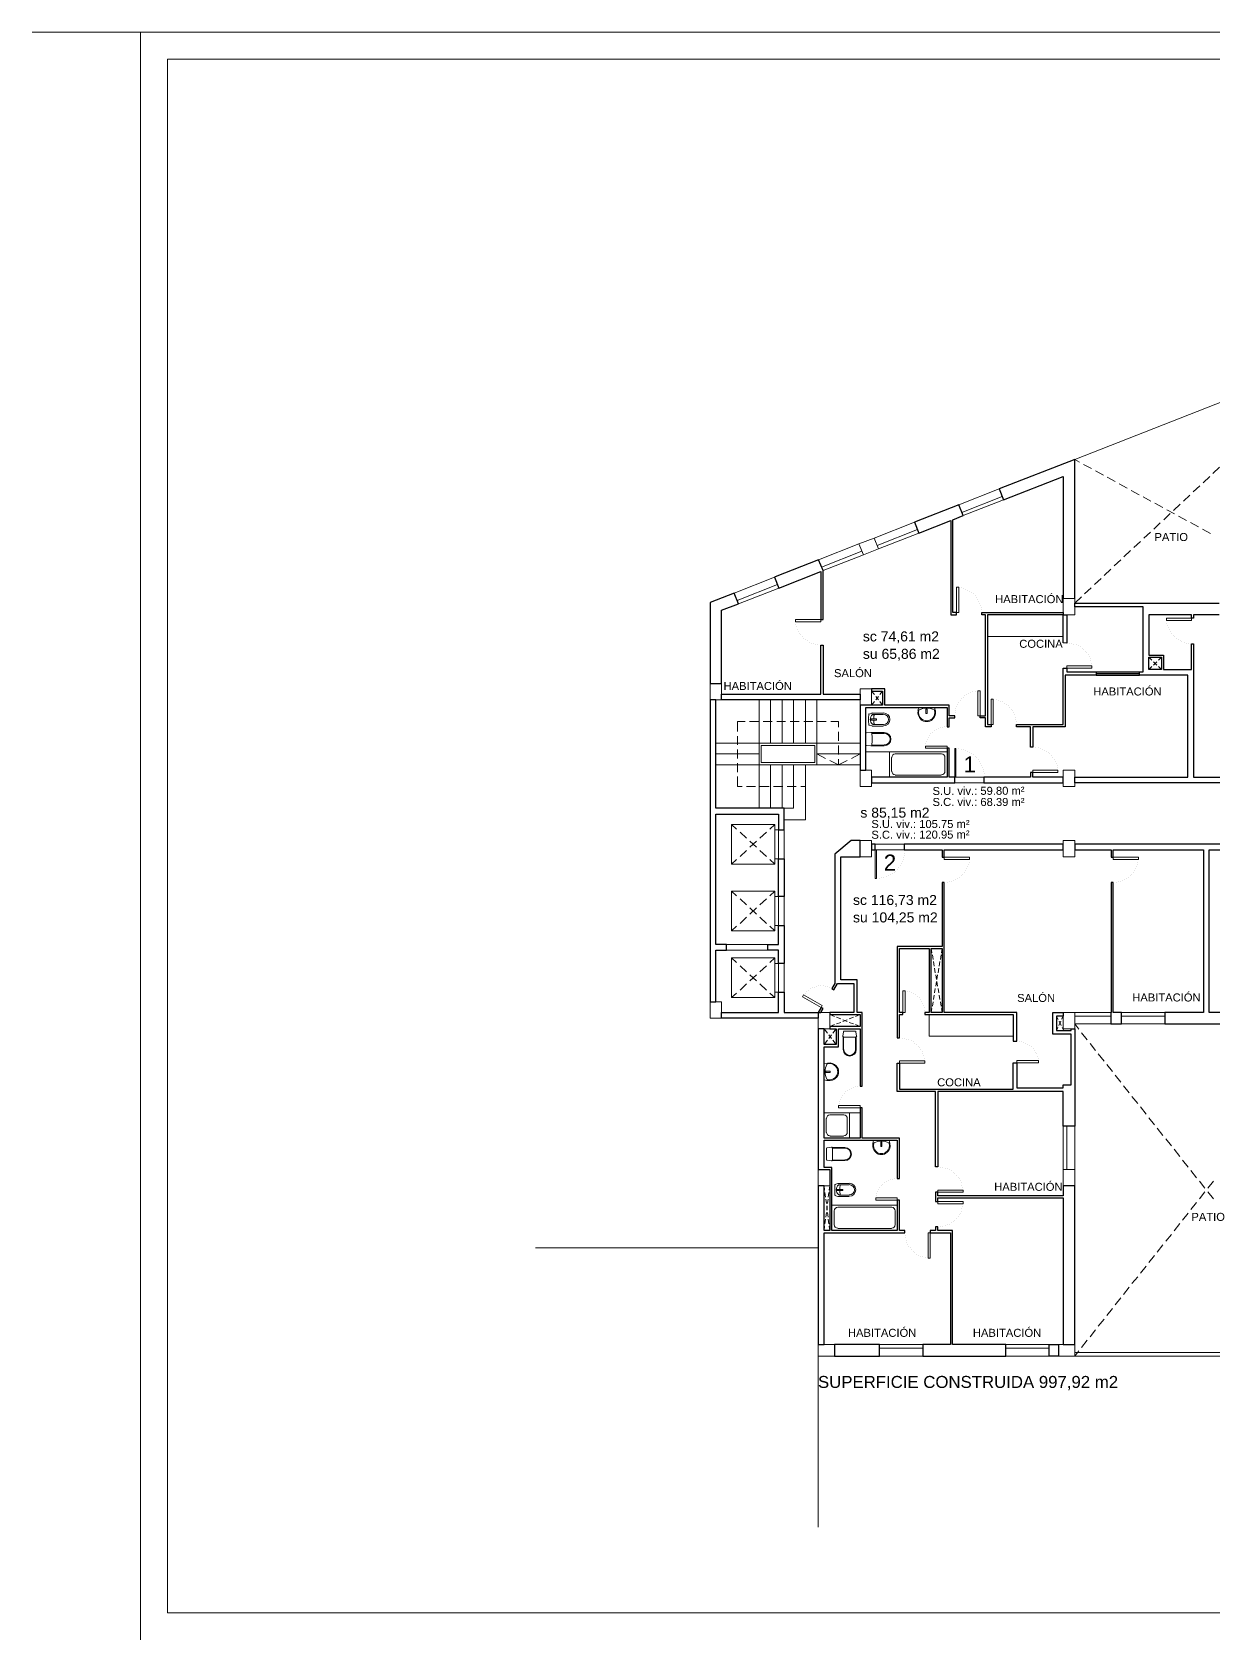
# Model space of a CAD drawing. Header units: millimetres. Extents: x 158 to 1000, y 519 to 900.
# Drawn here: x 158 to 376.2, y 601.6 to 898.5 of the extents above; entities that cross this region are included whole.
import ezdxf

# ---------------------------------------------------------------- set-up
doc = ezdxf.new("R2010")
doc.units = ezdxf.units.MM
doc.layers.get('0').update_dxf_attribs({"lineweight": 25})
doc.styles.add('textstyle3', font='Arial.ttf')

msp = doc.modelspace()

# ---------------------------------------------------------------- linework, layer by layer
at = {"color": 8, "lineweight": 0}
for p, q in [((751.92, 898.48), (157.99, 898.48)), ((177.97, 898.48), (177.97, 601.56))]:
    msp.add_line(p, q, dxfattribs=at)
at = {"color": 253, "lineweight": 5}
for p, q in [((303.15, 673.95), (250.95, 673.95)), ((303.15, 653.97), (303.15, 622.38))]:
    msp.add_line(p, q, dxfattribs=at)
at = {"color": 18, "lineweight": 18, "true_color": 0x000000, "flags": 128}
for points in [[(182.96, 606.55), (746.93, 606.55), (746.93, 893.49), (182.96, 893.49), (182.96, 606.55)], [(311.49, 801.96), (310.68, 803.95), (313.48, 805.05), (314.28, 803.06), (311.49, 801.96)], [(348.36, 793.88), (350.52, 793.88), (350.52, 790.87), (348.36, 790.87), (348.36, 793.88)], [(285.28, 775.17), (283.17, 775.17), (283.17, 778.17), (285.28, 778.17), (285.28, 775.17)], [(313.01, 777.2), (310.9, 777.2), (310.9, 774.19), (313.01, 774.19), (313.01, 777.2)], [(313.01, 759.16), (310.9, 759.16), (310.9, 762.17), (313.01, 762.17), (313.01, 759.16)], [(350.52, 759.16), (348.36, 759.16), (348.36, 762.17), (350.52, 762.17), (350.52, 759.16)], [(313.01, 746.17), (310.9, 746.17), (310.9, 749.17), (313.01, 749.17), (313.01, 746.17)], [(350.52, 746.17), (348.36, 746.17), (348.36, 749.17), (350.52, 749.17), (350.52, 746.17)], [(283.17, 716.36), (285.28, 716.36), (285.28, 719.37), (283.17, 719.37), (283.17, 716.36)], [(303.15, 714.42), (305.31, 714.42), (305.31, 717.42), (303.15, 717.42), (303.15, 714.42)], [(350.52, 717.42), (348.36, 717.42), (348.36, 714.42), (350.52, 714.42), (350.52, 717.42)], [(305.31, 685.42), (303.15, 685.42), (303.15, 688.42), (305.31, 688.42), (305.31, 685.42)], [(348.36, 685.42), (350.52, 685.42), (350.52, 688.42), (348.36, 688.42), (348.36, 685.42)], [(303.15, 653.97), (306.15, 653.97), (306.15, 656.08), (303.15, 656.08), (303.15, 653.97)], [(347.51, 653.97), (350.52, 653.97), (350.52, 656.08), (347.51, 656.08), (347.51, 653.97)]]:
    msp.add_lwpolyline(points, dxfattribs=at)
at = {"color": 253, "lineweight": 5, "flags": 128}
for points in [[(350.52, 819.57), (399.16, 838.62)], [(350.52, 654.64), (399.16, 654.64)], [(350.52, 653.97), (399.16, 653.97)]]:
    msp.add_lwpolyline(points, dxfattribs=at)
at = {"color": 18, "lineweight": 25, "true_color": 0x000000, "flags": 128}
for points in [[(336.59, 814.11), (337.35, 812.12), (348.36, 816.44), (348.36, 793.88), (350.52, 793.96), (350.52, 819.57), (336.59, 814.11)], [(321.73, 805.98), (327.62, 808.31), (327.62, 790.87), (328.72, 790.87), (328.72, 791.29), (328.04, 791.29), (328.04, 808.44), (329.9, 809.2), (329.14, 811.19), (320.93, 807.97), (321.73, 805.98)], [(295.87, 795.82), (303.61, 798.87), (303.61, 789.98), (304.04, 789.98), (304.04, 799.04), (303.23, 801.03), (295.19, 797.9), (295.06, 797.81), (295.87, 795.82)], [(283.17, 778.17), (285.28, 778.17), (285.28, 791.72), (288.42, 792.9), (287.61, 794.89), (283.17, 793.16), (283.17, 778.17)], [(362.5, 779.7), (362.5, 780.37), (363.18, 780.37), (363.18, 792.35), (350.52, 792.35), (350.52, 793.03), (377.19, 793.03)], [(333.38, 791.29), (348.36, 791.29), (348.36, 790.87), (334.43, 790.87), (334.43, 770.64), (335.11, 770.64), (335.11, 770.21), (334.05, 770.21), (334.05, 771.82), (333.04, 771.82), (333.04, 772.2), (334.05, 772.2), (334.05, 790.87), (333.38, 790.87), (333.38, 791.29)], [(349.04, 790.87), (349.04, 785.62), (348.36, 785.71), (348.36, 790.87), (349.04, 790.87)], [(377.19, 790.87), (372.49, 790.87), (372.49, 790.24), (372.11, 790.24), (372.11, 790.87), (364.24, 790.87), (364.24, 783.42), (366.9, 783.42), (366.9, 780.75), (372.11, 780.75), (372.11, 785.54), (372.49, 785.54), (372.49, 760.9), (389.85, 760.9)], [(285.28, 775.17), (285.28, 776.22), (303.61, 776.22), (303.61, 785.28), (304.04, 785.28), (304.04, 776.22), (310.9, 776.22), (310.9, 775.17), (285.28, 775.17)], [(342.35, 766.4), (342.35, 770.21), (339.77, 770.21), (339.77, 770.64), (348.36, 770.64), (348.36, 781.01), (349.04, 781.01), (349.04, 780.37), (354.5, 780.37), (354.5, 779.7), (348.78, 779.7), (348.78, 770.21), (342.77, 770.21), (342.77, 766.4), (342.35, 766.4)], [(364.24, 780.75), (364.24, 783.04), (366.52, 783.04), (366.52, 780.75), (364.24, 780.75)], [(399.16, 759.84), (350.52, 759.84), (350.52, 760.9), (371.43, 760.9), (371.43, 779.7), (362.5, 779.7)], [(354.5, 780.37), (362.5, 780.37)], [(354.5, 780.03), (362.5, 780.03)], [(354.5, 779.7), (362.5, 779.7)], [(284.23, 719.37), (284.23, 728.94), (286.22, 728.94), (286.22, 730), (284.23, 730), (284.23, 754.08), (295.83, 754.08), (295.83, 751.16), (296.88, 751.16), (296.88, 755.14), (284.23, 755.14), (284.23, 775.17), (283.17, 775.17), (283.17, 719.37), (284.23, 719.37)], [(310.9, 774.19), (310.9, 762.17), (311.95, 762.17), (311.95, 773.77), (326.98, 773.77), (326.98, 770.21), (327.36, 770.21), (327.36, 771.82), (328.38, 771.82), (328.38, 772.2), (327.36, 772.2), (327.36, 774.19), (315.43, 774.19), (315.43, 777.2), (313.01, 777.2), (313.01, 776.77), (315.04, 776.77), (315.04, 774.19), (310.9, 774.19)], [(313.01, 760.9), (313.01, 759.84), (328.38, 759.84), (328.38, 760.9), (327.36, 760.9), (327.36, 766.23), (326.98, 766.23), (326.98, 760.9), (313.01, 760.9)], [(333.71, 760.9), (333.71, 759.84), (348.36, 759.84), (348.36, 760.9), (342.77, 760.9), (342.77, 761.75), (342.35, 761.75), (342.35, 760.9), (333.71, 760.9)], [(310.9, 746.17), (310.9, 749.17), (309.25, 749.17), (306.24, 746.68), (306.24, 722.76), (305.69, 721.83), (306.03, 721.61), (306.71, 722.76), (309.71, 722.76), (309.71, 717.42), (305.31, 717.42), (305.31, 717.04), (310.9, 717.04), (310.9, 714.84), (305.31, 714.84), (305.31, 714.42), (306.49, 714.42), (306.49, 711.5), (304.25, 711.5), (304.25, 714.42), (303.15, 714.42), (303.15, 688.42), (305.31, 688.42), (305.31, 677.16), (304.25, 677.16), (304.25, 685.42), (303.15, 685.42), (303.15, 656.08), (304.25, 656.08), (304.25, 676.74), (319.15, 676.74), (319.15, 677.16), (318.18, 677.16), (318.18, 682.75), (317.75, 682.75), (317.75, 677.16), (305.69, 677.16), (305.69, 688.81), (304.25, 688.81), (304.25, 693.84), (317.75, 693.84), (317.75, 686.77), (318.18, 686.77), (318.18, 694.22), (311.28, 694.22), (311.28, 699.81), (310.9, 699.81), (310.9, 694.22), (304.25, 694.22), (304.25, 711.07), (306.92, 711.07), (306.92, 714.42), (310.9, 714.42), (310.9, 703.83), (311.28, 703.83), (311.28, 717.42), (310.35, 717.42), (310.35, 723.43), (307.3, 723.43), (307.3, 746.17), (310.9, 746.17)], [(313.01, 747.44), (313.69, 747.44), (313.69, 748.5), (313.01, 748.5), (313.01, 747.44)], [(348.36, 747.44), (348.36, 748.5), (319.02, 748.5), (319.02, 747.44), (326.05, 747.44), (326.05, 746.08), (326.43, 746.08), (326.43, 747.44), (348.36, 747.44)], [(399.16, 747.44), (399.16, 748.5), (350.52, 748.5), (350.52, 747.44), (357.25, 747.44), (357.25, 746.08), (357.63, 746.08), (357.63, 747.44), (374.31, 747.44), (374.31, 717.42), (367.16, 717.42), (367.16, 715.31), (382.52, 715.31), (382.52, 717.42), (375.37, 717.42), (375.37, 747.44), (392.05, 747.44), (392.05, 746.08), (392.43, 746.08), (392.43, 747.44), (399.16, 747.44)], [(295.83, 738.84), (295.83, 745.83), (296.88, 745.83), (296.88, 738.84), (295.83, 738.84)], [(339.85, 712.13), (339.85, 717.42), (326.43, 717.42), (326.43, 741.43), (326.05, 741.43), (326.05, 729.62), (317.75, 729.62), (317.75, 712.94), (317.75, 712.77), (318.18, 712.77), (318.18, 717.04), (318.81, 717.04), (318.81, 717.42), (318.18, 717.42), (318.18, 729.23), (323.64, 729.23), (323.64, 717.42), (322.83, 717.42), (322.83, 717.04), (339.17, 717.04), (339.17, 712.13), (339.85, 712.13)], [(357.17, 715.31), (359.16, 715.31), (359.16, 717.42), (357.63, 717.42), (357.63, 741.43), (357.25, 741.43), (357.25, 717.42), (357.17, 717.42), (357.17, 715.31)], [(295.83, 726.48), (295.83, 728.94), (293.84, 728.94), (293.84, 730), (295.83, 730), (295.83, 733.51), (296.88, 733.51), (296.88, 726.48), (295.83, 726.48)], [(324.02, 729.23), (326.05, 729.23), (326.05, 717.42), (324.02, 717.42), (324.02, 729.23)], [(303.15, 717.42), (303.15, 716.36), (285.28, 716.36), (285.28, 717.42), (295.83, 717.42), (295.83, 721.15), (296.88, 721.15), (296.88, 717.42), (303.15, 717.42)], [(303.61, 717.42), (304.04, 718.14), (303.7, 718.35), (303.15, 717.42), (303.61, 717.42)], [(348.36, 696.43), (348.36, 702.82), (325.25, 702.82), (325.25, 688.89), (324.82, 688.89), (324.82, 702.82), (317.75, 702.82), (317.75, 708.07), (318.18, 708.07), (318.18, 703.24), (339.17, 703.24), (339.17, 708.11), (339.85, 708.11), (339.85, 703.5), (348.36, 703.5), (348.36, 704.09), (349.84, 704.09), (349.84, 713.44), (346.5, 713.44), (346.5, 717.42), (348.36, 717.42), (348.36, 716.75), (347.18, 716.75), (347.18, 714.08), (349.84, 714.08), (349.84, 714.42), (350.52, 714.42), (350.52, 696.43), (348.36, 696.43)], [(348.36, 656.08), (350.52, 656.08), (350.52, 685.42), (348.36, 685.42), (348.36, 683.56), (325.25, 683.56), (325.25, 684.23), (324.82, 684.23), (324.82, 682.5), (325.25, 682.5), (325.25, 683.18), (348.36, 683.18), (348.36, 656.08)], [(322.5, 656.08), (322.5, 653.97), (337.82, 653.97), (337.82, 656.08), (327.96, 656.08), (327.96, 677.16), (325.25, 677.16), (325.25, 677.84), (324.82, 677.84), (324.82, 677.16), (323.85, 677.16), (323.85, 676.74), (327.58, 676.74), (327.58, 656.08), (322.5, 656.08)], [(306.15, 656.08), (306.15, 653.97), (314.49, 653.97), (314.49, 656.08), (306.15, 656.08)], [(345.82, 653.97), (345.82, 656.08), (347.51, 656.08), (347.51, 653.97), (345.82, 653.97)]]:
    msp.add_lwpolyline(points, dxfattribs=at)
at = {"color": 252, "lineweight": 5, "flags": 128}
for points in [[(351.41, 819.07), (350.52, 819.57)], [(353.61, 817.88), (352.17, 818.64)], [(355.81, 816.65), (354.37, 817.46)], [(377.27, 818.13), (376.05, 816.99)], [(358.01, 815.47), (356.53, 816.27)], [(360.21, 814.28), (358.73, 815.09)], [(362.42, 813.05), (360.93, 813.86)], [(373.63, 814.71), (372.41, 813.56)], [(375.45, 816.4), (374.23, 815.26)], [(364.57, 811.87), (363.14, 812.67)], [(366.78, 810.68), (365.34, 811.49)], [(369.99, 811.28), (368.77, 810.13)], [(371.81, 812.97), (370.59, 811.83)], [(366.31, 807.85), (365.13, 806.7)], [(368.13, 809.58), (366.95, 808.44)], [(368.98, 809.5), (367.54, 810.26)], [(371.18, 808.27), (369.7, 809.07)], [(373.38, 807.09), (371.9, 807.89)], [(364.49, 806.15), (363.3, 805.01)], [(375.58, 805.9), (374.1, 806.7)], [(360.85, 802.72), (359.62, 801.58)], [(362.67, 804.42), (361.44, 803.28)], [(357.21, 799.3), (355.98, 798.15)], [(359.03, 801.03), (357.8, 799.89)], [(353.57, 795.87), (352.34, 794.77)], [(355.39, 797.6), (354.16, 796.46)], [(351.75, 794.17), (350.52, 793.03)], [(287.15, 752.14), (288.08, 751.29)], [(295.15, 752.14), (294.22, 751.29)], [(288.71, 750.74), (289.94, 749.6)], [(290.53, 749.05), (291.76, 747.95)], [(291.76, 749.05), (290.53, 747.95)], [(293.62, 750.74), (292.4, 749.6)], [(288.08, 745.66), (287.15, 744.81)], [(289.94, 747.35), (288.71, 746.25)], [(292.4, 747.35), (293.62, 746.25)], [(294.22, 745.66), (295.15, 744.81)], [(288.08, 738.97), (287.15, 739.82)], [(295.15, 739.82), (294.22, 738.97)], [(289.94, 737.28), (288.71, 738.42)], [(291.76, 736.73), (290.53, 735.58)], [(291.76, 735.58), (290.53, 736.73)], [(293.62, 738.42), (292.4, 737.28)], [(289.94, 735.03), (288.71, 733.89)], [(293.62, 733.89), (292.4, 735.03)], [(288.08, 733.34), (287.15, 732.49)], [(295.15, 732.49), (294.22, 733.34)], [(288.08, 726.65), (287.15, 727.5)], [(295.15, 727.5), (294.22, 726.65)], [(289.94, 724.96), (288.71, 726.06)], [(293.62, 726.06), (292.4, 724.96)], [(289.94, 722.71), (288.71, 721.57)], [(291.76, 724.37), (290.53, 723.27)], [(291.76, 723.27), (290.53, 724.37)], [(293.62, 721.57), (292.4, 722.71)], [(288.08, 721.02), (287.15, 720.17)], [(295.15, 720.17), (294.22, 721.02)], [(350.52, 715.31), (351.28, 714.33)], [(351.79, 713.66), (352.81, 712.39)], [(353.36, 711.71), (354.37, 710.4)], [(354.88, 709.76), (355.94, 708.45)], [(356.45, 707.81), (357.51, 706.5)], [(358.01, 705.82), (359.03, 704.55)], [(359.54, 703.88), (360.6, 702.56)], [(361.1, 701.93), (362.16, 700.62)], [(362.67, 699.98), (363.69, 698.67)], [(364.24, 697.99), (365.25, 696.68)], [(365.76, 696.04), (366.82, 694.73)], [(367.33, 694.1), (368.38, 692.79)], [(368.89, 692.15), (369.91, 690.84)], [(370.42, 690.16), (371.48, 688.85)], [(371.98, 688.21), (373.04, 686.9)], [(373.55, 686.27), (374.57, 684.95)], [(375.12, 684.95), (376.13, 686.27)], [(373.55, 683.01), (374.57, 684.32)], [(375.12, 684.32), (376.13, 683.01)], [(370.42, 679.07), (371.48, 680.38)], [(371.98, 681.02), (373.04, 682.33)], [(368.89, 677.12), (369.91, 678.43)], [(365.76, 673.18), (366.82, 674.5)], [(367.33, 675.17), (368.38, 676.44)], [(364.24, 671.24), (365.25, 672.55)], [(361.1, 667.34), (362.16, 668.61)], [(362.67, 669.29), (363.69, 670.6)], [(359.54, 665.35), (360.6, 666.67)], [(356.45, 661.46), (357.51, 662.77)], [(358.01, 663.41), (359.03, 664.72)], [(354.88, 659.51), (355.94, 660.78)], [(351.79, 655.57), (352.81, 656.89)], [(353.36, 657.52), (354.37, 658.83)], [(350.52, 653.97), (351.28, 654.94)]]:
    msp.add_lwpolyline(points, dxfattribs=at)
at = {"color": 163, "lineweight": 5, "true_color": 0x6e8add, "flags": 128}
for points in [[(329.14, 811.19), (336.59, 814.11)], [(329.65, 809.79), (337.1, 812.72)], [(329.9, 809.2), (337.35, 812.12)], [(313.48, 805.05), (320.93, 807.97)], [(314.03, 803.7), (321.48, 806.62)], [(314.28, 803.06), (321.73, 805.98)], [(310.68, 803.95), (303.23, 801.03)], [(311.23, 802.6), (303.78, 799.68)], [(311.49, 801.96), (304.04, 799.04)], [(295.06, 797.81), (287.61, 794.89)], [(295.61, 796.46), (288.16, 793.54)], [(295.87, 795.82), (288.42, 792.9)], [(357.17, 717.42), (350.52, 717.42)], [(357.17, 716.75), (350.52, 716.75)], [(367.16, 717.42), (359.16, 717.42)], [(367.16, 716.75), (359.16, 716.75)], [(357.17, 715.31), (350.52, 715.31)], [(367.16, 715.31), (359.16, 715.31)], [(348.36, 696.43), (348.36, 688.42)], [(349.04, 696.43), (349.04, 688.42)], [(350.52, 696.43), (350.52, 688.42)], [(314.49, 656.08), (322.5, 656.08)], [(314.49, 655.4), (322.5, 655.4)], [(314.49, 653.97), (322.5, 653.97)], [(337.82, 656.08), (345.82, 656.08)], [(337.82, 655.4), (345.82, 655.4)], [(337.82, 653.97), (345.82, 653.97)]]:
    msp.add_lwpolyline(points, dxfattribs=at)
at = {"color": 251, "lineweight": 5, "flags": 128}
for points in [[(329.1, 791.29), (328.72, 791.29), (328.72, 795.95), (329.1, 795.95), (329.1, 791.29)], [(303.61, 789.56), (303.61, 789.98), (298.96, 789.98), (298.96, 789.56), (303.61, 789.56)], [(372.11, 789.81), (372.11, 790.24), (367.45, 790.24), (367.45, 789.81), (372.11, 789.81)], [(349.04, 781.43), (349.04, 781.01), (353.7, 781.01), (353.7, 781.43), (349.04, 781.43)], [(296.88, 753.03), (300.78, 753.03), (300.78, 763.14), (310.9, 763.14), (310.9, 775.17), (284.23, 775.17), (284.23, 755.14), (296.88, 755.14), (296.88, 753.03)], [(292.23, 775.17), (292.23, 767.16), (284.23, 767.16)], [(294.34, 775.17), (294.34, 767.16)], [(296.5, 775.17), (296.5, 767.16)], [(298.62, 775.17), (298.62, 767.16)], [(300.78, 775.17), (300.78, 767.16)], [(310.9, 767.16), (302.9, 767.16), (302.9, 775.17)], [(332.61, 772.2), (333.04, 772.2), (333.04, 776.86), (332.61, 776.86), (332.61, 772.2)], [(335.49, 770.64), (335.11, 770.64), (335.11, 775.29), (335.49, 775.29), (335.49, 770.64)], [(302.9, 763.14), (302.9, 767.16), (292.23, 767.16), (292.23, 763.14), (302.9, 763.14)], [(302.51, 763.57), (302.51, 766.74), (292.61, 766.74), (292.61, 763.57), (302.51, 763.57)], [(326.98, 766.61), (326.98, 766.23), (322.96, 766.23), (322.96, 766.61), (326.98, 766.61)], [(328.38, 760.9), (328.38, 766.15), (328.55, 766.15), (328.55, 760.9), (328.38, 760.9)], [(292.23, 765.18), (284.23, 765.18)], [(284.23, 763.14), (292.23, 763.14), (292.23, 755.14)], [(294.34, 755.14), (294.34, 763.14)], [(296.5, 755.14), (296.5, 763.14)], [(296.88, 755.14), (298.62, 755.14), (298.62, 763.14)], [(310.9, 765.18), (302.9, 765.18)], [(342.77, 762.17), (342.77, 761.75), (347.43, 761.75), (347.43, 762.17), (342.77, 762.17)], [(287.15, 744.81), (295.15, 744.81), (295.15, 752.14), (287.15, 752.14), (287.15, 744.81)], [(295.15, 745.83), (295.83, 745.83), (295.83, 751.16), (295.15, 751.16), (295.15, 745.83)], [(296.88, 745.83), (296.88, 751.16)], [(313.69, 747.44), (313.69, 742.15), (313.9, 742.15), (313.9, 747.44), (313.69, 747.44)], [(326.43, 745.7), (326.43, 746.08), (331.09, 746.08), (331.09, 745.7), (326.43, 745.7)], [(357.63, 745.7), (357.63, 746.08), (362.29, 746.08), (362.29, 745.7), (357.63, 745.7)], [(287.15, 732.49), (295.15, 732.49), (295.15, 739.82), (287.15, 739.82), (287.15, 732.49)], [(295.15, 733.51), (295.83, 733.51), (295.83, 738.84), (295.15, 738.84), (295.15, 733.51)], [(296.88, 733.51), (296.88, 738.84)], [(286.22, 730), (293.84, 730)], [(286.22, 728.94), (293.84, 728.94)], [(287.15, 720.17), (295.15, 720.17), (295.15, 727.5), (287.15, 727.5), (287.15, 720.17)], [(295.15, 721.15), (295.83, 721.15), (295.83, 726.48), (295.15, 726.48), (295.15, 721.15)], [(296.88, 726.48), (296.88, 721.15)], [(303.91, 718.69), (303.7, 718.35), (300.23, 720.34), (300.44, 720.68), (303.91, 718.69)], [(319.24, 717.42), (318.81, 717.42), (318.81, 721.4), (319.24, 721.4), (319.24, 717.42)], [(318.18, 708.49), (318.18, 708.07), (322.83, 708.07), (322.83, 708.49), (318.18, 708.49)], [(339.85, 708.53), (339.85, 708.11), (343.83, 708.11), (343.83, 708.53), (339.85, 708.53)], [(310.9, 700.24), (310.9, 699.81), (306.92, 699.81), (306.92, 700.24), (310.9, 700.24)], [(317.75, 683.18), (317.75, 682.75), (313.77, 682.75), (313.77, 683.18), (317.75, 683.18)], [(325.25, 684.61), (325.25, 684.23), (329.9, 684.23), (329.9, 684.61), (325.25, 684.61)], [(325.25, 682.07), (325.25, 682.5), (329.9, 682.5), (329.9, 682.07), (325.25, 682.07)], [(323.43, 676.74), (323.85, 676.74), (323.85, 672.08), (323.43, 672.08), (323.43, 676.74)]]:
    msp.add_lwpolyline(points, dxfattribs=at)
at = {"color": 8, "lineweight": 0, "flags": 128}
for points in [[(329.65, 795.87), (329.65, 795.87)], [(330.03, 795.78), (330.03, 795.78)], [(330.41, 795.61), (330.41, 795.61)], [(330.79, 795.44), (330.79, 795.44)], [(331.17, 795.23), (331.17, 795.23)], [(331.51, 795.02), (331.51, 795.02)], [(331.81, 794.72), (331.81, 794.72)], [(332.15, 794.47), (332.15, 794.47)], [(332.4, 794.13), (332.4, 794.13)], [(332.66, 793.79), (332.66, 793.79)], [(332.82, 793.41), (332.82, 793.41)], [(332.99, 793.03), (332.99, 793.03)], [(333.12, 792.65), (333.12, 792.65)], [(333.25, 792.27), (333.25, 792.27)], [(333.33, 791.85), (333.33, 791.85)], [(333.38, 791.29), (333.38, 791.29)], [(299.04, 789.05), (299.04, 789.05)], [(299.17, 788.63), (299.17, 788.63)], [(299.3, 788.25), (299.3, 788.25)], [(299.47, 787.87), (299.47, 787.87)], [(299.68, 787.48), (299.68, 787.48)], [(299.89, 787.15), (299.89, 787.15)], [(348.36, 786.89), (334.43, 786.89)], [(367.54, 789.31), (367.54, 789.31)], [(367.62, 788.88), (367.62, 788.88)], [(367.79, 788.5), (367.79, 788.5)], [(367.96, 788.12), (367.96, 788.12)], [(368.17, 787.74), (368.17, 787.74)], [(368.38, 787.4), (368.38, 787.4)], [(368.68, 787.1), (368.68, 787.1)], [(300.19, 786.85), (300.19, 786.85)], [(300.48, 786.55), (300.48, 786.55)], [(300.82, 786.3), (300.82, 786.3)], [(301.12, 786.05), (301.12, 786.05)], [(301.5, 785.83), (301.5, 785.83)], [(301.88, 785.66), (301.88, 785.66)], [(302.26, 785.54), (302.26, 785.54)], [(302.68, 785.41), (302.68, 785.41)], [(303.06, 785.37), (303.06, 785.37)], [(303.61, 785.28), (303.61, 785.28)], [(349.04, 785.71), (349.04, 785.71)], [(349.59, 785.62), (349.59, 785.62)], [(350.01, 785.58), (350.01, 785.58)], [(350.39, 785.45), (350.39, 785.45)], [(350.77, 785.33), (350.77, 785.33)], [(351.16, 785.16), (351.16, 785.16)], [(351.54, 784.94), (351.54, 784.94)], [(351.87, 784.69), (351.87, 784.69)], [(352.21, 784.44), (352.21, 784.44)], [(352.47, 784.14), (352.47, 784.14)], [(368.94, 786.81), (368.94, 786.81)], [(369.27, 786.55), (369.27, 786.55)], [(369.61, 786.3), (369.61, 786.3)], [(369.99, 786.09), (369.99, 786.09)], [(370.33, 785.92), (370.33, 785.92)], [(370.76, 785.79), (370.76, 785.79)], [(371.14, 785.66), (371.14, 785.66)], [(371.56, 785.62), (371.56, 785.62)], [(372.11, 785.54), (372.11, 785.54)], [(352.76, 783.84), (352.76, 783.84)], [(352.98, 783.51), (352.98, 783.51)], [(353.19, 783.12), (353.19, 783.12)], [(353.36, 782.74), (353.36, 782.74)], [(353.53, 782.36), (353.53, 782.36)], [(353.61, 781.94), (353.61, 781.94)], [(364.24, 783.04), (364.79, 782.49)], [(364.79, 781.3), (364.24, 780.75)], [(365.08, 782.19), (365.68, 781.6)], [(365.68, 782.19), (365.08, 781.6)], [(366.52, 783.04), (365.97, 782.49)], [(365.97, 781.3), (366.52, 780.75)], [(313.52, 776.14), (313.01, 776.77)], [(314.28, 775.17), (313.77, 775.8)], [(314.28, 775.8), (313.77, 775.17)], [(315.04, 776.77), (314.54, 776.14)], [(329.35, 775.04), (329.35, 775.04)], [(329.61, 775.38), (329.61, 775.38)], [(329.9, 775.63), (329.9, 775.63)], [(330.2, 775.93), (330.2, 775.93)], [(330.58, 776.14), (330.58, 776.14)], [(330.92, 776.35), (330.92, 776.35)], [(331.3, 776.52), (331.3, 776.52)], [(331.68, 776.69), (331.68, 776.69)], [(332.11, 776.77), (332.11, 776.77)], [(336.04, 775.21), (336.04, 775.21)], [(336.42, 775.08), (336.42, 775.08)], [(313.1, 772.71), (312.55, 772.54)], [(313.52, 774.83), (313.01, 774.19)], [(313.1, 772.71), (315.17, 772.71)], [(315.17, 772.46), (313.27, 772.46)], [(315.04, 774.19), (314.54, 774.83)], [(321.56, 773.13), (321.61, 773.26)], [(321.61, 773.26), (321.69, 773.77)], [(323.17, 773.77), (321.73, 773.77)], [(321.73, 773.77), (321.73, 773.77)], [(323.3, 773.47), (323.05, 773.47), (323.05, 772.63), (323.3, 772.63), (323.3, 773.47)], [(323.17, 773.77), (324.61, 773.77)], [(324.74, 773.26), (324.61, 773.77)], [(324.61, 773.77), (324.61, 773.77)], [(324.78, 773.13), (324.74, 773.26)], [(328.38, 772.2), (328.38, 772.2)], [(328.42, 772.75), (328.42, 772.75)], [(328.46, 773.18), (328.46, 773.18)], [(328.59, 773.56), (328.59, 773.56)], [(328.72, 773.98), (328.72, 773.98)], [(328.89, 774.32), (328.89, 774.32)], [(329.1, 774.7), (329.1, 774.7)], [(336.85, 774.95), (336.85, 774.95)], [(337.23, 774.78), (337.23, 774.78)], [(337.57, 774.57), (337.57, 774.57)], [(337.9, 774.36), (337.9, 774.36)], [(338.24, 774.07), (338.24, 774.07)], [(338.54, 773.77), (338.54, 773.77)], [(338.79, 773.47), (338.79, 773.47)], [(339.05, 773.13), (339.05, 773.13)], [(339.22, 772.75), (339.22, 772.75)], [(339.43, 772.37), (339.43, 772.37)], [(288.25, 769.32), (288.25, 771.14), (289.64, 771.14)], [(290.49, 771.14), (292.14, 771.14)], [(292.99, 771.14), (294.64, 771.14)], [(295.49, 771.14), (297.14, 771.14)], [(297.98, 771.14), (299.64, 771.14)], [(300.48, 771.14), (302.13, 771.14)], [(302.98, 771.14), (304.63, 771.14)], [(305.48, 771.14), (306.92, 771.14), (306.92, 770.09)], [(306.92, 769.24), (306.92, 767.59)], [(312.89, 769.11), (312.04, 769.07)], [(313.1, 770.34), (312.55, 770.47)], [(312.93, 771.4), (312.93, 771.65), (313.94, 771.65), (313.94, 771.4), (312.93, 771.4)], [(315.34, 769.11), (313.01, 769.11)], [(313.1, 770.3), (315.17, 770.3)], [(315.17, 770.59), (313.27, 770.59)], [(324.27, 769.2), (324.27, 769.2)], [(324.61, 769.45), (324.61, 769.45)], [(324.95, 769.66), (324.95, 769.66)], [(325.33, 769.83), (325.33, 769.83)], [(325.71, 770), (325.71, 770)], [(326.09, 770.13), (326.09, 770.13)], [(326.52, 770.17), (326.52, 770.17)], [(326.98, 770.21), (326.98, 770.21)], [(339.56, 771.99), (339.56, 771.99)], [(339.64, 771.57), (339.64, 771.57)], [(339.73, 771.19), (339.73, 771.19)], [(339.77, 770.64), (339.77, 770.64)], [(288.25, 766.83), (288.25, 768.48)], [(306.92, 766.74), (306.92, 765.09)], [(311.95, 767.88), (311.95, 768.98)], [(311.95, 767.88), (311.95, 766.78)], [(312.89, 766.66), (312.04, 766.74)], [(313.01, 766.7), (315.34, 766.7)], [(315.34, 768.98), (313.06, 768.98)], [(313.06, 766.78), (315.34, 766.78)], [(323.05, 767.04), (323.05, 767.04)], [(323.17, 767.46), (323.17, 767.46)], [(323.3, 767.84), (323.3, 767.84)], [(323.51, 768.22), (323.51, 768.22)], [(323.72, 768.56), (323.72, 768.56)], [(323.98, 768.86), (323.98, 768.86)], [(342.77, 766.4), (342.77, 766.4)], [(343.32, 766.36), (343.32, 766.36)], [(343.75, 766.32), (343.75, 766.32)], [(344.13, 766.19), (344.13, 766.19)], [(288.25, 764.33), (288.25, 765.98)], [(288.25, 761.83), (288.25, 763.48)], [(304.5, 764.33), (302.9, 765.18)], [(308.53, 763.99), (306.92, 763.14), (305.27, 763.99)], [(306.92, 764.24), (306.92, 763.14), (308.53, 763.99)], [(309.29, 764.33), (310.9, 765.18), (309.29, 764.33)], [(316.31, 765.56), (311.95, 765.56)], [(316.31, 765.56), (326.98, 765.56)], [(316.31, 765.56), (316.31, 760.9)], [(316.7, 764.5), (316.7, 761.96)], [(317.37, 765.18), (325.88, 765.18)], [(326.56, 764.5), (326.56, 761.96)], [(344.51, 766.06), (344.51, 766.06)], [(344.89, 765.89), (344.89, 765.89)], [(345.27, 765.68), (345.27, 765.68)], [(345.61, 765.43), (345.61, 765.43)], [(345.95, 765.18), (345.95, 765.18)], [(346.2, 764.88), (346.2, 764.88)], [(346.5, 764.58), (346.5, 764.58)], [(346.71, 764.2), (346.71, 764.2)], [(346.92, 763.86), (346.92, 763.86)], [(347.09, 763.48), (347.09, 763.48)], [(347.26, 763.1), (347.26, 763.1)], [(289.09, 759.16), (288.25, 759.16), (288.25, 760.98)], [(317.37, 761.28), (325.88, 761.28)], [(347.35, 762.68), (347.35, 762.68)], [(291.59, 759.16), (289.9, 759.16)], [(294.09, 759.16), (292.4, 759.16)], [(296.59, 759.16), (294.89, 759.16)], [(299.09, 759.16), (297.39, 759.16)], [(300.78, 759.16), (299.93, 759.16)], [(329.27, 742.4), (329.27, 742.4)], [(329.61, 742.65), (329.61, 742.65)], [(329.86, 742.95), (329.86, 742.95)], [(330.16, 743.29), (330.16, 743.29)], [(330.37, 743.63), (330.37, 743.63)], [(330.58, 743.97), (330.58, 743.97)], [(330.75, 744.35), (330.75, 744.35)], [(330.92, 744.77), (330.92, 744.77)], [(331, 745.15), (331, 745.15)], [(360.47, 742.4), (360.47, 742.4)], [(360.81, 742.65), (360.81, 742.65)], [(361.06, 742.95), (361.06, 742.95)], [(361.36, 743.29), (361.36, 743.29)], [(361.57, 743.63), (361.57, 743.63)], [(361.78, 743.97), (361.78, 743.97)], [(361.95, 744.35), (361.95, 744.35)], [(362.12, 744.77), (362.12, 744.77)], [(362.2, 745.15), (362.2, 745.15)], [(326.43, 741.43), (326.43, 741.43)], [(326.98, 741.47), (326.98, 741.47)], [(327.41, 741.55), (327.41, 741.55)], [(327.79, 741.64), (327.79, 741.64)], [(328.21, 741.76), (328.21, 741.76)], [(328.55, 741.98), (328.55, 741.98)], [(328.93, 742.15), (328.93, 742.15)], [(357.63, 741.43), (357.63, 741.43)], [(358.18, 741.47), (358.18, 741.47)], [(358.61, 741.55), (358.61, 741.55)], [(358.99, 741.64), (358.99, 741.64)], [(359.41, 741.76), (359.41, 741.76)], [(359.75, 741.98), (359.75, 741.98)], [(360.13, 742.15), (360.13, 742.15)], [(324.02, 729.23), (324.15, 728.47)], [(324.23, 728.05), (324.36, 727.24)], [(325.84, 728.05), (325.71, 727.24)], [(326.05, 729.23), (325.92, 728.47)], [(324.44, 726.82), (324.57, 725.97)], [(324.65, 725.59), (324.78, 724.75)], [(325.42, 725.59), (325.29, 724.75)], [(325.63, 726.82), (325.5, 725.97)], [(301.33, 721.57), (301.33, 721.57)], [(301.67, 721.78), (301.67, 721.78)], [(302.05, 722), (302.05, 722)], [(302.43, 722.12), (302.43, 722.12)], [(302.85, 722.25), (302.85, 722.25)], [(303.28, 722.33), (303.28, 722.33)], [(303.66, 722.33), (303.66, 722.33)], [(304.08, 722.33), (304.08, 722.33)], [(304.5, 722.25), (304.5, 722.25)], [(304.88, 722.16), (304.88, 722.16)], [(305.31, 722), (305.31, 722)], [(305.69, 721.83), (305.69, 721.83)], [(324.78, 721.87), (324.65, 721.06)], [(324.87, 724.37), (324.99, 723.52)], [(324.99, 723.14), (324.87, 722.29)], [(325.2, 724.37), (325.08, 723.52)], [(325.08, 723.14), (325.2, 722.29)], [(325.29, 721.87), (325.42, 721.06)], [(300.74, 721.02), (300.74, 721.02)], [(300.99, 721.32), (300.99, 721.32)], [(319.66, 721.32), (319.66, 721.32)], [(320.08, 721.23), (320.08, 721.23)], [(320.46, 721.06), (320.46, 721.06)], [(320.8, 720.89), (320.8, 720.89)], [(321.18, 720.68), (321.18, 720.68)], [(321.48, 720.39), (321.48, 720.39)], [(321.78, 720.13), (321.78, 720.13)], [(322.03, 719.79), (322.03, 719.79)], [(322.28, 719.46), (322.28, 719.46)], [(322.45, 719.07), (322.45, 719.07)], [(322.62, 718.69), (322.62, 718.69)], [(324.36, 719.41), (324.23, 718.61)], [(324.57, 720.64), (324.44, 719.84)], [(325.5, 720.64), (325.63, 719.84)], [(325.71, 719.41), (325.84, 718.61)], [(305.31, 717.04), (306.15, 716.7)], [(306.54, 716.53), (307.34, 716.24)], [(306.54, 715.31), (307.34, 715.6)], [(307.72, 716.07), (308.48, 715.77)], [(307.72, 715.77), (308.48, 716.07)], [(308.86, 716.24), (309.67, 716.53)], [(308.86, 715.6), (309.67, 715.31)], [(310.05, 716.7), (310.9, 717.04)], [(322.71, 718.27), (322.71, 718.27)], [(322.79, 717.85), (322.79, 717.85)], [(322.83, 717.42), (322.83, 717.42)], [(323.64, 717.04), (323.64, 713.02)], [(324.15, 718.19), (324.02, 717.42)], [(325.92, 718.19), (326.05, 717.42)], [(347.18, 716.75), (347.47, 716.15)], [(347.94, 715.81), (347.6, 715.05)], [(347.64, 715.81), (348.02, 715.05)], [(348.36, 716.75), (348.11, 716.2)], [(304.25, 714.42), (304.84, 713.61)], [(305.1, 713.27), (305.6, 712.64)], [(305.1, 712.64), (305.6, 713.27)], [(305.31, 714.84), (306.15, 715.18)], [(305.86, 713.61), (306.49, 714.42)], [(307.72, 713.02), (307.81, 713.87)], [(307.76, 712.89), (307.76, 710.57)], [(308.95, 713.95), (307.85, 713.95)], [(307.85, 712.85), (307.85, 710.57)], [(308.95, 713.95), (310.05, 713.95)], [(310.05, 715.18), (310.9, 714.84)], [(310.05, 710.57), (310.05, 712.85)], [(310.22, 713.02), (310.13, 713.87)], [(310.18, 710.57), (310.18, 712.89)], [(318.18, 712.77), (318.18, 712.77)], [(318.73, 712.68), (318.73, 712.68)], [(319.11, 712.64), (319.11, 712.64)], [(339.17, 713.02), (323.64, 713.02)], [(347.43, 714.67), (347.18, 714.08)], [(348.19, 714.67), (348.49, 714.08)], [(304.25, 711.5), (304.84, 712.3)], [(305.86, 712.3), (306.49, 711.5)], [(319.53, 712.51), (319.53, 712.51)], [(319.91, 712.39), (319.91, 712.39)], [(320.29, 712.22), (320.29, 712.22)], [(320.68, 712), (320.68, 712)], [(321.01, 711.75), (321.01, 711.75)], [(321.31, 711.5), (321.31, 711.5)], [(321.61, 711.2), (321.61, 711.2)], [(321.9, 710.9), (321.9, 710.9)], [(322.11, 710.57), (322.11, 710.57)], [(322.33, 710.18), (322.33, 710.18)], [(322.5, 709.8), (322.5, 709.8)], [(339.85, 712.13), (339.85, 712.13)], [(340.28, 712.09), (340.28, 712.09)], [(340.7, 712), (340.7, 712)], [(341.08, 711.92), (341.08, 711.92)], [(341.46, 711.75), (341.46, 711.75)], [(341.84, 711.58), (341.84, 711.58)], [(342.18, 711.33), (342.18, 711.33)], [(342.52, 711.07), (342.52, 711.07)], [(342.82, 710.78), (342.82, 710.78)], [(343.07, 710.48), (343.07, 710.48)], [(343.28, 710.1), (343.28, 710.1)], [(343.49, 709.76), (343.49, 709.76)], [(304.76, 708.03), (304.25, 707.94)], [(304.25, 707.9), (304.25, 707.9)], [(304.25, 706.46), (304.25, 707.9)], [(304.88, 708.07), (304.76, 708.03)], [(322.62, 709.42), (322.62, 709.42)], [(322.75, 709), (322.75, 709)], [(343.66, 709.34), (343.66, 709.34)], [(343.75, 708.96), (343.75, 708.96)], [(304.25, 706.46), (304.25, 705.02)], [(304.25, 705.02), (304.25, 705.02)], [(304.76, 704.89), (304.25, 704.98)], [(304.55, 706.59), (304.55, 706.33), (305.39, 706.33), (305.39, 706.59), (304.55, 706.59)], [(304.88, 704.85), (304.76, 704.89)], [(310.47, 703.79), (310.47, 703.79)], [(310.9, 703.83), (310.9, 703.83)], [(307.09, 701.04), (307.09, 701.04)], [(307.26, 701.42), (307.26, 701.42)], [(307.42, 701.8), (307.42, 701.8)], [(307.64, 702.14), (307.64, 702.14)], [(307.93, 702.48), (307.93, 702.48)], [(308.23, 702.78), (308.23, 702.78)], [(308.53, 703.03), (308.53, 703.03)], [(308.86, 703.28), (308.86, 703.28)], [(309.25, 703.45), (309.25, 703.45)], [(309.63, 703.62), (309.63, 703.62)], [(310.05, 703.71), (310.05, 703.71)], [(304.25, 698.88), (310.9, 698.88)], [(304.63, 697.82), (304.63, 695.28)], [(305.31, 698.5), (307.85, 698.5)], [(307, 700.66), (307, 700.66)], [(308.48, 697.82), (308.48, 695.28)], [(308.91, 698.88), (308.91, 694.22)], [(304.67, 691.26), (304.67, 692.36)], [(305.6, 692.53), (304.76, 692.45)], [(305.31, 694.61), (307.85, 694.61)], [(308.06, 692.49), (305.73, 692.49)], [(308.06, 692.36), (305.77, 692.36)], [(313.22, 693.29), (313.35, 693.8)], [(313.22, 693.17), (313.22, 693.29)], [(314.79, 693.84), (313.39, 693.84)], [(313.39, 693.8), (313.39, 693.8)], [(314.92, 693.5), (314.71, 693.5), (314.71, 692.66), (314.92, 692.66), (314.92, 693.5)], [(314.79, 693.84), (316.23, 693.84)], [(316.23, 693.8), (316.23, 693.8)], [(316.4, 693.29), (316.27, 693.8)], [(316.4, 693.17), (316.4, 693.29)], [(304.67, 691.26), (304.67, 690.16)], [(305.6, 690.03), (304.76, 690.12)], [(305.73, 690.08), (308.06, 690.08)], [(305.77, 690.16), (308.06, 690.16)], [(325.25, 688.89), (325.25, 688.89)], [(315.43, 685.97), (315.43, 685.97)], [(315.76, 686.18), (315.76, 686.18)], [(316.15, 686.39), (316.15, 686.39)], [(316.53, 686.52), (316.53, 686.52)], [(316.91, 686.65), (316.91, 686.65)], [(317.33, 686.73), (317.33, 686.73)], [(317.75, 686.77), (317.75, 686.77)], [(325.8, 688.85), (325.8, 688.85)], [(326.18, 688.76), (326.18, 688.76)], [(326.6, 688.68), (326.6, 688.68)], [(326.98, 688.55), (326.98, 688.55)], [(327.36, 688.34), (327.36, 688.34)], [(327.74, 688.17), (327.74, 688.17)], [(328.08, 687.92), (328.08, 687.92)], [(328.38, 687.66), (328.38, 687.66)], [(328.68, 687.37), (328.68, 687.37)], [(328.97, 687.03), (328.97, 687.03)], [(329.18, 686.69), (329.18, 686.69)], [(329.4, 686.35), (329.4, 686.35)], [(329.57, 685.97), (329.57, 685.97)], [(304.25, 685.42), (304.33, 684.61)], [(304.38, 684.19), (304.5, 683.34)], [(304.55, 682.96), (304.67, 682.12)], [(304.88, 682.12), (304.97, 682.96)], [(305.01, 683.34), (305.14, 684.19)], [(305.18, 684.61), (305.31, 685.42)], [(306.79, 685.84), (306.24, 685.67)], [(306.79, 683.43), (306.24, 683.6)], [(306.62, 684.53), (306.62, 684.74), (307.68, 684.74), (307.68, 684.53), (306.62, 684.53)], [(306.83, 685.84), (308.86, 685.84)], [(306.83, 683.43), (308.86, 683.43)], [(308.86, 685.59), (307, 685.59)], [(308.86, 683.68), (307, 683.68)], [(313.86, 683.6), (313.86, 683.6)], [(313.94, 683.98), (313.94, 683.98)], [(314.11, 684.36), (314.11, 684.36)], [(314.28, 684.74), (314.28, 684.74)], [(314.54, 685.08), (314.54, 685.08)], [(314.79, 685.42), (314.79, 685.42)], [(315.09, 685.72), (315.09, 685.72)], [(329.69, 685.55), (329.69, 685.55)], [(329.82, 685.17), (329.82, 685.17)], [(304.55, 679.62), (304.67, 680.47)], [(304.72, 680.89), (304.8, 681.69)], [(304.72, 681.69), (304.8, 680.89)], [(304.88, 680.47), (304.97, 679.62)], [(305.69, 681.82), (317.75, 681.82)], [(306.11, 680.76), (306.11, 678.22)], [(306.75, 681.44), (316.7, 681.44)], [(317.37, 680.76), (317.37, 678.22)], [(329.18, 680.04), (329.18, 680.04)], [(329.4, 680.38), (329.4, 680.38)], [(329.57, 680.76), (329.57, 680.76)], [(329.69, 681.14), (329.69, 681.14)], [(329.82, 681.57), (329.82, 681.57)], [(304.25, 677.16), (304.33, 677.97)], [(304.38, 678.39), (304.5, 679.24)], [(305.01, 679.24), (305.14, 678.39)], [(305.18, 677.97), (305.31, 677.16)], [(306.75, 677.55), (316.7, 677.55)], [(325.25, 677.84), (325.25, 677.84)], [(325.8, 677.88), (325.8, 677.88)], [(326.18, 677.93), (326.18, 677.93)], [(326.6, 678.05), (326.6, 678.05)], [(326.98, 678.18), (326.98, 678.18)], [(327.36, 678.35), (327.36, 678.35)], [(327.74, 678.56), (327.74, 678.56)], [(328.08, 678.82), (328.08, 678.82)], [(328.38, 679.07), (328.38, 679.07)], [(328.68, 679.37), (328.68, 679.37)], [(328.97, 679.66), (328.97, 679.66)], [(319.15, 676.74), (319.15, 676.74)], [(319.24, 676.19), (319.24, 676.19)], [(319.28, 675.81), (319.28, 675.81)], [(319.41, 675.39), (319.41, 675.39)], [(319.53, 675.01), (319.53, 675.01)], [(319.7, 674.62), (319.7, 674.62)], [(319.91, 674.24), (319.91, 674.24)], [(320.17, 673.95), (320.17, 673.95)], [(320.42, 673.61), (320.42, 673.61)], [(320.72, 673.31), (320.72, 673.31)], [(321.01, 673.02), (321.01, 673.02)], [(321.35, 672.8), (321.35, 672.8)], [(321.73, 672.59), (321.73, 672.59)], [(322.11, 672.42), (322.11, 672.42)], [(322.5, 672.3), (322.5, 672.3)], [(322.92, 672.21), (322.92, 672.21)]]:
    msp.add_lwpolyline(points, dxfattribs=at)
at = {"color": 250, "lineweight": 5, "flags": 128}
for points in [[(329.14, 766.11), (329.14, 766.11)], [(329.57, 766.06), (329.57, 766.06)], [(329.95, 765.94), (329.95, 765.94)], [(330.37, 765.85), (330.37, 765.85)], [(330.75, 765.68), (330.75, 765.68)], [(331.13, 765.47), (331.13, 765.47)], [(331.47, 765.26), (331.47, 765.26)], [(331.81, 765.01), (331.81, 765.01)], [(332.11, 764.75), (332.11, 764.75)], [(332.4, 764.46), (332.4, 764.46)], [(332.7, 764.16), (332.7, 764.16)], [(332.95, 763.82), (332.95, 763.82)], [(333.16, 763.44), (333.16, 763.44)], [(333.33, 763.06), (333.33, 763.06)], [(333.5, 762.68), (333.5, 762.68)], [(333.63, 762.3), (333.63, 762.3)], [(333.71, 761.87), (333.71, 761.87)], [(333.8, 761.49), (333.8, 761.49)], [(333.84, 760.9), (333.84, 760.9)], [(318.85, 745.62), (318.85, 745.62)], [(318.94, 746), (318.94, 746)], [(319.07, 746.42), (319.07, 746.42)], [(319.11, 746.84), (319.11, 746.84)], [(319.15, 747.44), (319.15, 747.44)], [(315.3, 742.36), (315.3, 742.36)], [(315.68, 742.48), (315.68, 742.48)], [(316.06, 742.65), (316.06, 742.65)], [(316.44, 742.82), (316.44, 742.82)], [(316.82, 743.03), (316.82, 743.03)], [(317.16, 743.29), (317.16, 743.29)], [(317.46, 743.54), (317.46, 743.54)], [(317.75, 743.84), (317.75, 743.84)], [(318.01, 744.18), (318.01, 744.18)], [(318.26, 744.52), (318.26, 744.52)], [(318.47, 744.86), (318.47, 744.86)], [(318.69, 745.24), (318.69, 745.24)], [(314.49, 742.19), (314.49, 742.19)], [(314.88, 742.27), (314.88, 742.27)]]:
    msp.add_lwpolyline(points, dxfattribs=at)
at = {"color": 252, "lineweight": 13, "true_color": 0x939598, "flags": 128}
for points in [[(333.84, 760.9), (328.38, 760.9)], [(328.38, 759.84), (333.84, 759.84)], [(313.69, 748.5), (319.15, 748.5)], [(319.15, 747.44), (313.69, 747.44)]]:
    msp.add_lwpolyline(points, dxfattribs=at)
at = {"color": 8, "lineweight": 0}
for points in [[(312.49, 772.52), (312.47, 772.2), (312.46, 771.87), (312.46, 771.55)], [(312.55, 772.58), (312.52, 772.57), (312.51, 772.55), (312.5, 772.52)], [(313.16, 772.44), (312.9, 772.21), (312.76, 771.89), (312.76, 771.55)], [(313.12, 772.75), (313.1, 772.75), (313.09, 772.75), (313.08, 772.75)], [(313.29, 772.46), (313.25, 772.46), (313.22, 772.44), (313.19, 772.42)], [(313.44, 772.32), (313.44, 772.1), (313.44, 771.88), (313.44, 771.66)], [(313.63, 772.46), (313.55, 772.46), (313.48, 772.39), (313.48, 772.31)], [(316.4, 771.55), (316.4, 772.21), (315.86, 772.75), (315.19, 772.75)], [(316.15, 771.55), (316.15, 772.07), (315.72, 772.5), (315.19, 772.5)], [(321.6, 773.17), (321.48, 772.58), (321.67, 771.97), (322.12, 771.57)], [(321.75, 773.25), (321.59, 772.68), (321.76, 772.06), (322.21, 771.66)], [(321.79, 773.29), (321.77, 773.28), (321.75, 773.26), (321.74, 773.23)], [(323.19, 773.64), (322.72, 773.64), (322.25, 773.54), (321.82, 773.33)], [(324.57, 773.33), (324.14, 773.54), (323.67, 773.64), (323.19, 773.64)], [(324.18, 771.66), (324.63, 772.06), (324.8, 772.68), (324.63, 773.25)], [(324.27, 771.57), (324.71, 771.97), (324.91, 772.58), (324.79, 773.17)], [(324.61, 773.23), (324.6, 773.26), (324.58, 773.28), (324.55, 773.29)], [(312.05, 769.07), (312.02, 769.07), (312, 769.04), (312, 769.01)], [(312.46, 771.55), (312.46, 771.22), (312.47, 770.89), (312.49, 770.57)], [(312.5, 770.57), (312.51, 770.54), (312.52, 770.52), (312.55, 770.51)], [(312.76, 771.55), (312.76, 771.21), (312.9, 770.88), (313.16, 770.65)], [(313.05, 769.12), (313.02, 769.14), (312.98, 769.16), (312.94, 769.15)], [(313.1, 769.01), (313.09, 769.05), (313.08, 769.09), (313.05, 769.12)], [(313.08, 770.35), (313.09, 770.34), (313.1, 770.34), (313.12, 770.34)], [(313.19, 770.67), (313.22, 770.65), (313.25, 770.64), (313.29, 770.64)], [(313.44, 771.43), (313.44, 771.21), (313.44, 771), (313.44, 770.78)], [(313.48, 770.78), (313.48, 770.7), (313.55, 770.64), (313.63, 770.64)], [(315.19, 770.59), (315.72, 770.59), (316.15, 771.02), (316.15, 771.55)], [(315.19, 770.34), (315.86, 770.34), (316.4, 770.88), (316.4, 771.55)], [(316.57, 767.91), (316.57, 768.57), (316.03, 769.11), (315.36, 769.11)], [(322.11, 771.56), (322.41, 771.29), (322.79, 771.14), (323.19, 771.14)], [(322.22, 771.69), (322.49, 771.45), (322.83, 771.31), (323.19, 771.31)], [(323.19, 771.31), (323.55, 771.31), (323.9, 771.45), (324.17, 771.69)], [(323.19, 771.14), (323.59, 771.14), (323.98, 771.29), (324.28, 771.56)], [(312, 766.8), (312, 766.77), (312.02, 766.74), (312.05, 766.74)], [(312.94, 766.66), (312.98, 766.65), (313.02, 766.67), (313.05, 766.69)], [(313.05, 766.69), (313.08, 766.72), (313.09, 766.76), (313.1, 766.8)], [(313.1, 767.91), (313.1, 768.28), (313.09, 768.65), (313.07, 769.02)], [(313.07, 766.79), (313.09, 767.16), (313.1, 767.53), (313.1, 767.91)], [(316.44, 767.91), (316.44, 768.5), (315.96, 768.98), (315.36, 768.98)], [(315.36, 766.7), (316.03, 766.7), (316.57, 767.24), (316.57, 767.91)], [(315.36, 766.83), (315.96, 766.83), (316.44, 767.31), (316.44, 767.91)], [(317.39, 765.18), (317.03, 765.18), (316.74, 764.88), (316.74, 764.52)], [(326.56, 764.52), (326.56, 764.88), (326.27, 765.18), (325.9, 765.18)], [(316.74, 761.98), (316.74, 761.62), (317.03, 761.32), (317.39, 761.32)], [(325.9, 761.32), (326.27, 761.32), (326.56, 761.62), (326.56, 761.98)], [(307.72, 713.05), (307.72, 713.01), (307.73, 712.97), (307.76, 712.94)], [(307.76, 712.94), (307.78, 712.91), (307.82, 712.9), (307.86, 712.89)], [(307.87, 713.95), (307.84, 713.95), (307.81, 713.93), (307.81, 713.89)], [(307.85, 712.88), (308.23, 712.86), (308.6, 712.85), (308.97, 712.85)], [(308.97, 712.85), (309.34, 712.85), (309.71, 712.86), (310.09, 712.88)], [(310.13, 713.89), (310.13, 713.93), (310.1, 713.95), (310.07, 713.95)], [(310.12, 712.89), (310.16, 712.9), (310.2, 712.91), (310.22, 712.94)], [(310.22, 712.94), (310.25, 712.97), (310.26, 713.01), (310.26, 713.05)], [(307.76, 710.59), (307.76, 709.92), (308.3, 709.38), (308.97, 709.38)], [(307.89, 710.59), (307.89, 709.99), (308.37, 709.51), (308.97, 709.51)], [(308.97, 709.38), (309.64, 709.38), (310.18, 709.92), (310.18, 710.59)], [(308.97, 709.51), (309.57, 709.51), (310.05, 709.99), (310.05, 710.59)], [(304.73, 707.86), (304.52, 707.43), (304.42, 706.96), (304.42, 706.48)], [(304.83, 707.89), (304.8, 707.89), (304.78, 707.86), (304.77, 707.84)], [(306.4, 707.47), (306, 707.91), (305.38, 708.09), (304.81, 707.92)], [(306.49, 707.55), (306.09, 708), (305.48, 708.2), (304.89, 708.07)], [(306.75, 706.48), (306.75, 706.84), (306.61, 707.19), (306.38, 707.45)], [(306.92, 706.48), (306.92, 706.88), (306.77, 707.27), (306.5, 707.57)], [(304.42, 706.48), (304.42, 706), (304.52, 705.53), (304.73, 705.1)], [(304.77, 705.12), (304.78, 705.1), (304.8, 705.07), (304.83, 705.07)], [(304.81, 705.04), (305.38, 704.87), (306, 705.05), (306.4, 705.49)], [(304.89, 704.89), (305.48, 704.76), (306.09, 704.96), (306.49, 705.41)], [(306.38, 705.51), (306.61, 705.77), (306.75, 706.12), (306.75, 706.48)], [(306.5, 705.39), (306.77, 705.69), (306.92, 706.08), (306.92, 706.48)], [(305.33, 698.5), (304.97, 698.5), (304.67, 698.21), (304.67, 697.84)], [(308.53, 697.84), (308.53, 698.21), (308.23, 698.5), (307.87, 698.5)], [(304.67, 695.3), (304.67, 694.94), (304.97, 694.65), (305.33, 694.65)], [(307.87, 694.65), (308.23, 694.65), (308.53, 694.94), (308.53, 695.3)], [(304.77, 692.45), (304.74, 692.44), (304.72, 692.42), (304.72, 692.38)], [(305.72, 692.49), (305.69, 692.52), (305.65, 692.53), (305.61, 692.53)], [(305.77, 692.39), (305.77, 692.43), (305.75, 692.47), (305.72, 692.49)], [(305.82, 691.28), (305.82, 691.65), (305.81, 692.03), (305.78, 692.4)], [(309.29, 691.28), (309.29, 691.95), (308.75, 692.49), (308.08, 692.49)], [(309.16, 691.28), (309.16, 691.88), (308.68, 692.36), (308.08, 692.36)], [(313.26, 693.2), (313.14, 692.61), (313.33, 692), (313.78, 691.6)], [(313.41, 693.28), (313.25, 692.71), (313.42, 692.09), (313.87, 691.7)], [(313.45, 693.33), (313.43, 693.31), (313.41, 693.29), (313.4, 693.26)], [(314.81, 693.67), (314.34, 693.67), (313.87, 693.57), (313.44, 693.37)], [(316.19, 693.37), (315.76, 693.57), (315.29, 693.67), (314.81, 693.67)], [(315.8, 691.7), (316.24, 692.09), (316.42, 692.71), (316.25, 693.28)], [(315.88, 691.6), (316.33, 692), (316.53, 692.61), (316.4, 693.2)], [(316.27, 693.26), (316.26, 693.29), (316.24, 693.31), (316.21, 693.33)], [(304.72, 690.18), (304.72, 690.15), (304.74, 690.12), (304.77, 690.12)], [(305.61, 690.03), (305.65, 690.03), (305.69, 690.04), (305.72, 690.07)], [(305.72, 690.07), (305.75, 690.1), (305.77, 690.13), (305.77, 690.17)], [(305.78, 690.17), (305.81, 690.54), (305.82, 690.91), (305.82, 691.28)], [(308.08, 690.08), (308.75, 690.08), (309.29, 690.62), (309.29, 691.28)], [(308.08, 690.2), (308.68, 690.2), (309.16, 690.69), (309.16, 691.28)], [(313.73, 691.59), (314.02, 691.32), (314.41, 691.18), (314.81, 691.18)], [(313.84, 691.72), (314.11, 691.48), (314.45, 691.35), (314.81, 691.35)], [(314.81, 691.35), (315.17, 691.35), (315.52, 691.48), (315.79, 691.72)], [(314.81, 691.18), (315.21, 691.18), (315.6, 691.32), (315.9, 691.59)], [(306.23, 685.65), (306.21, 685.33), (306.2, 685), (306.2, 684.68)], [(306.2, 684.68), (306.2, 684.35), (306.21, 684.03), (306.23, 683.7)], [(306.29, 685.67), (306.26, 685.66), (306.24, 685.64), (306.24, 685.61)], [(306.24, 683.7), (306.24, 683.67), (306.26, 683.65), (306.29, 683.64)], [(306.89, 685.57), (306.64, 685.34), (306.49, 685.02), (306.49, 684.68)], [(306.49, 684.68), (306.49, 684.34), (306.64, 684.01), (306.89, 683.78)], [(306.85, 685.88), (306.84, 685.88), (306.83, 685.88), (306.81, 685.88)], [(306.81, 683.44), (306.83, 683.43), (306.84, 683.43), (306.85, 683.43)], [(307.02, 685.59), (306.99, 685.59), (306.95, 685.57), (306.92, 685.55)], [(306.92, 683.76), (306.95, 683.74), (306.99, 683.73), (307.02, 683.73)], [(307.32, 685.59), (307.24, 685.59), (307.17, 685.52), (307.17, 685.44)], [(307.18, 685.45), (307.17, 685.23), (307.17, 685.01), (307.17, 684.79)], [(307.17, 684.57), (307.17, 684.35), (307.17, 684.13), (307.18, 683.91)], [(307.17, 683.87), (307.17, 683.79), (307.24, 683.73), (307.32, 683.73)], [(310.09, 684.68), (310.09, 685.34), (309.55, 685.88), (308.89, 685.88)], [(309.84, 684.68), (309.84, 685.2), (309.41, 685.63), (308.89, 685.63)], [(308.89, 683.73), (309.41, 683.73), (309.84, 684.15), (309.84, 684.68)], [(308.89, 683.47), (309.55, 683.47), (310.09, 684.01), (310.09, 684.68)], [(306.77, 681.44), (306.41, 681.44), (306.11, 681.15), (306.11, 680.78)], [(317.37, 680.78), (317.37, 681.15), (317.08, 681.44), (316.72, 681.44)], [(306.11, 678.24), (306.11, 677.88), (306.41, 677.59), (306.77, 677.59)], [(316.72, 677.59), (317.08, 677.59), (317.37, 677.88), (317.37, 678.24)]]:
    msp.add_open_spline(points, degree=3, dxfattribs=at)

# ---------------------------------------------------------------- texts
at = {"color": 18, "true_color": 0x000000, "style": 'textstyle3'}
for s, height, p in [('PATIO', 1.478, (365.25, 804.5)), ('HABITACIÓN ', 1.4783, (335.83, 793.03)), ('sc 74,61 m2', 1.8478, (311.4, 785.96)), ('su 65,86 m2', 1.8478, (311.4, 782.74)), ('COCINA', 1.478, (340.28, 784.78)), ('SALÓN', 1.478, (306.07, 779.36)), ('HABITACIÓN', 1.478, (285.67, 776.99)), ('HABITACIÓN', 1.478, (353.95, 775.97)), ('HABITACIÓN', 1.478, (353.95, 775.97)), ('1', 2.96, (329.99, 761.79)), ('s 85,15 m2', 1.848, (310.94, 753.41)), ('S.C. viv.: 68.39 m² ', 1.4783, (324.27, 755.57)), ('S.U. viv.: 105.75 m² ', 1.4783, (312.97, 751.5)), ('2', 2.96, (315.26, 743.63)), ('sc 116,73 m2', 1.8478, (309.58, 737.28)), ('su 104,25 m2', 1.8478, (309.58, 734.06)), ('SALÓN ', 1.478, (339.89, 719.37)), ('HABITACIÓN ', 1.4783, (361.15, 719.46)), ('COCINA ', 1.478, (325.12, 703.79)), ('HABITACIÓN', 1.478, (335.66, 684.49)), ('PATIO ', 1.478, (372.07, 678.94)), ('HABITACIÓN ', 1.4783, (308.65, 657.52)), ('HABITACIÓN', 1.478, (331.72, 657.52)), ('SUPERFICIE CONSTRUIDA 997,92 m2', 2.2174, (303.11, 648.08))]:
    msp.add_text(s, height=height, dxfattribs=at).set_placement(p)
for s, rotation, p in [('S.U. viv.: 59.80 m² ', 0.1593, (324.27, 757.6)), ('S.C. viv.: 120.95 m²', 0.1484, (312.97, 749.51))]:
    msp.add_text(s, height=1.4783, rotation=rotation, dxfattribs=at).set_placement(p)

doc.saveas('drawing.dxf')
